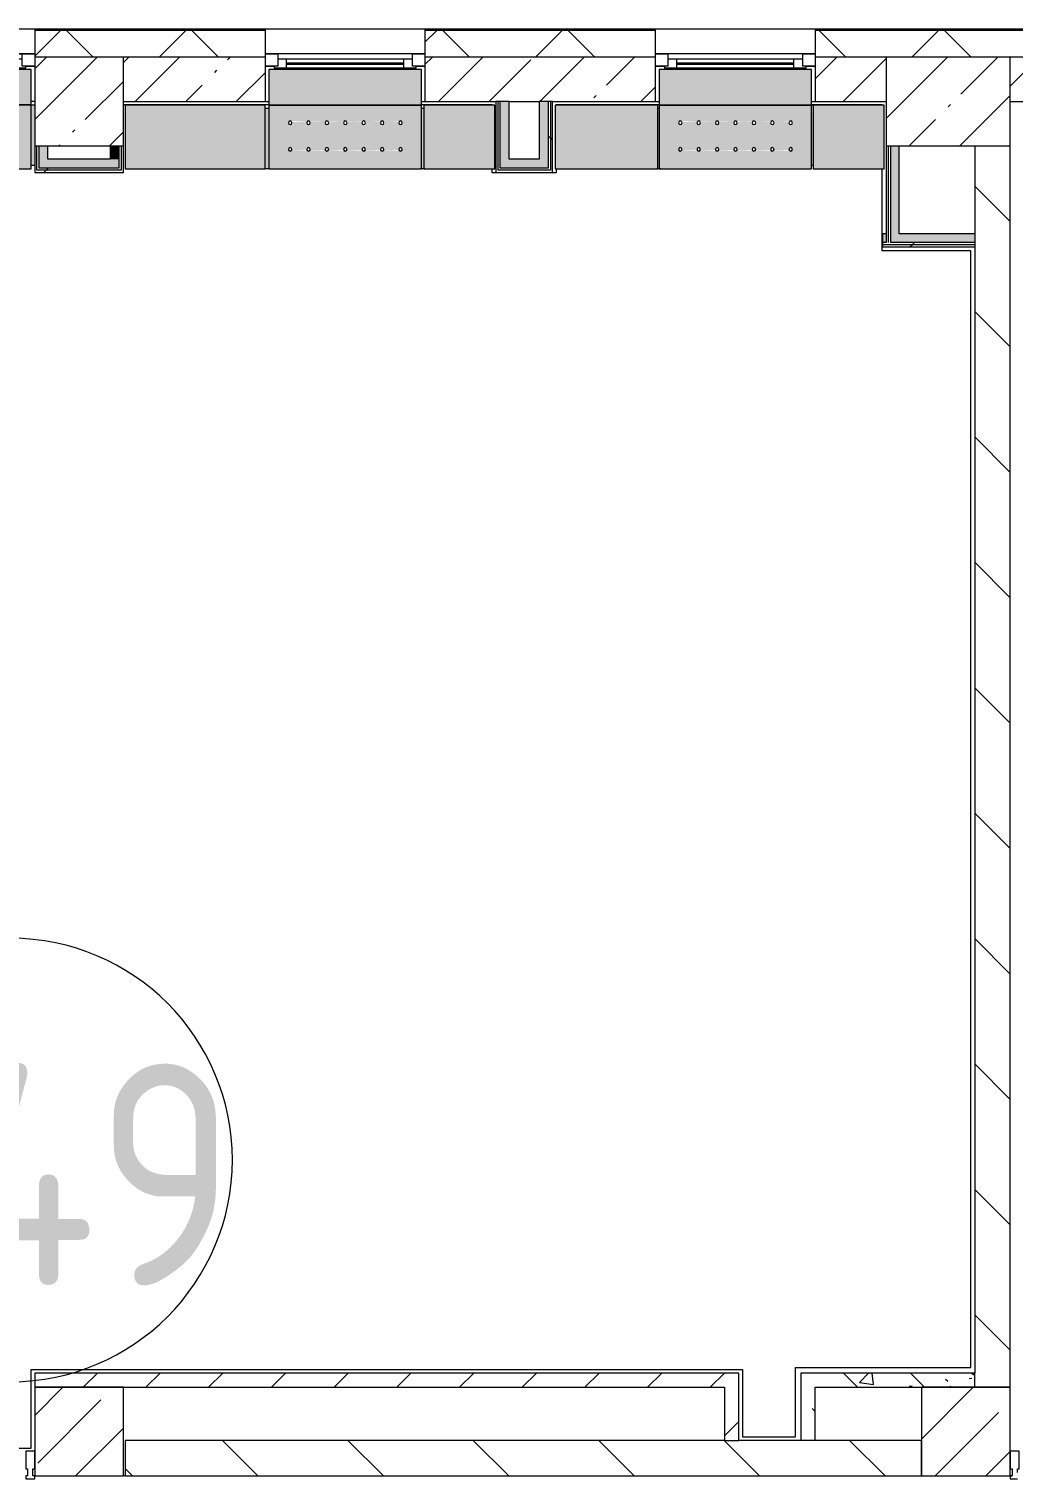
# Model space of a CAD drawing. Header units: millimetres. Extents: x 11693 to 241752, y -8553 to 29926.
# Drawn here: x 195258 to 200806, y 13383 to 21558 of the extents above; entities that cross this region are included whole.
import ezdxf

# ---------------------------------------------------------------- set-up
doc = ezdxf.new("R2010")
doc.units = ezdxf.units.MM
for name, color, linetype, lineweight in [('A-AREA-IDEN', 7, 'Continuous', 9), ('A-GLAZ-2', 7, 'Continuous', 5), ('A-GLAZ-CWMG-2', 7, 'Continuous', 5), ('A-WALL-2', 7, 'Continuous', 9), ('A-WALL-5', 7, 'Continuous', 5), ('I-WALL-3', 7, 'Continuous', 5), ('S-COLS', 7, 'Continuous', 5), ('Знаки', 7, 'Continuous', 5)]:
    doc.layers.add(name, color=color, linetype=linetype, lineweight=lineweight)
for name, color, linetype, lineweight, true_color in [('A-FLOR-1', 7, 'Continuous', 5, 0xaaaaaa), ('I-WALL-1', 7, 'Continuous', 5, 0xe7e7e7), ('I-WALL-2', 7, 'Continuous', 9, 0xe7e7e7), ('I-WALL-5', 7, 'Continuous', 5, 0x787878), ('Знаки-2', 7, 'Continuous', 5, 0xd7cfbf)]:
    doc.layers.add(name, color=color, linetype=linetype, lineweight=lineweight, true_color=true_color)
doc.styles.add('GOST Common_3', font='GOST_Common.ttf', dxfattribs={"width": 0.9, "height": 1250})
pattern_1 = [(45, (89739.8, 0), (-285.1231, 285.1231), []), (45, (90024.94, 0), (-285.1231, 285.1231), [504.031, -100.806, 16.764, -84.042])]
pattern_2 = [(135, (89739.8, 0), (-353.5534, -353.5534), [])]
pattern_3 = [(135, (89739.8, 0), (-377.1708, -377.1708), [533.4, -88.9, 17.78, -88.9]), (135, (89739.8, 376.94), (-377.1708, -377.1708), []), (50, (89739.8, 0), (637.6445, -55.7866), [66.675, -733.425]), (355, (89739.8, 0), (-123.3494, 668.6992), [53.34, -586.74]), (100.451, (89792.95, -4.65), (514.299, 612.908), [56.665, -623.315]), (46.184, (89739.8, 177.8), (948.7764, -147.1497), [100.012, -1100.137]), (96.636, (89818.9, 165.5), (830.909, 865.997), [84.998, -934.973]), (351.184, (89739.8, 177.8), (830.918, 865.988), [80.01, -880.11]), (21, (89828.7, 133.35), (530.6506, -357.9283), [66.675, -733.425]), (326, (89828.7, 133.35), (216.308, 644.6585), [53.34, -586.74]), (71.451, (89872.94, 103.5), (746.9596, 286.7243), [56.665, -623.315]), (37.5, (89739.81, 0), (10.81053, 295.9426), [16.764, -562.864, 16.764, -578.866, -588.962]), (37.5, (89739.81, 0), (10.81053, 295.9426), [-1175.258, 16.764, -572.198]), (7.5, (89739.8, 0), (233.8692, 350.63175), [16.764, -322.834, 16.764, -549.529, -224.472]), (7.5, (89739.8, 0), (233.8692, 350.63175), [-905.891, 16.764, -207.708]), (327.5, (89541.57, 0), (474.5678, -20.0513), [16.764, -205.486, 16.764, -676.656, -920.115]), (327.5, (89541.57, 0), (474.5678, -20.0513), [-915.67, 16.764, -903.351]), (317.5, (89452.67, 0), (518.4522, 88.9934), [16.764, -272.161, 16.764, -443.738, -653.415]), (317.5, (89452.67, 0), (518.4522, 88.9934), [-749.427, 16.764, -636.651])]
pattern_4 = [(45, (89739.8, 0), (-530.33, 530.33), []), (135, (89739.8, 0), (-530.33, -530.33), [])]
pattern_5 = [(45, (89739.81, 0), (-176.7767, 176.7767), [])]

# ---------------------------------------------------------------- blocks, each defined once
blk = doc.blocks.new('120_Окно_СКБ_2Ст_Фрамуга сверху - 120_Окно_СКБ_2Ст_2300х2500_h_ ДОО-23103760-Общий план 2 этажа с размещением фрагментов 2_1-2_7')
at = {"layer": 'A-GLAZ-2'}
for p, q in [((-1150, -127), (-1150, -57)), ((-1150, -57), (-1080, -57)), ((1150, -57), (-1150, -57)), ((-1080, -57), (-1080, -127)), ((-1080, -57), (1080, -57)), ((520, -127), (520, -57)), ((520, -57), (590, -57)), ((590, -57), (590, -127)), ((1080, -127), (1080, -57)), ((1080, -57), (1150, -57)), ((1150, -57), (1150, -127)), ((-1080, -127), (-1150, -127)), ((-1150, -127), (-1100, -127)), ((-1080, -127), (-1100, -127)), ((-1100, -127), (-1100, -137)), ((-1100, -137), (540, -137)), ((540, -137), (-1100, -137)), ((520, -87), (-1080, -87)), ((-1080, -87), (-1080, -127)), ((-1030, -137), (-1030, -87)), ((-1030, -107), (470, -107)), ((470, -117), (-1030, -117)), ((470, -137), (470, -87)), ((520, -127), (520, -87)), ((590, -127), (520, -127)), ((540, -127), (520, -127)), ((540, -127), (570, -127)), ((540, -127), (570, -127)), ((540, -137), (540, -127)), ((590, -127), (570, -127)), ((570, -127), (570, -137)), ((570, -137), (1100, -137)), ((1100, -137), (570, -137)), ((1080, -87), (590, -87)), ((590, -87), (590, -127)), ((640, -137), (640, -87)), ((640, -107), (1030, -107)), ((1030, -117), (640, -117)), ((1030, -137), (1030, -87)), ((1080, -127), (1080, -87)), ((1150, -127), (1080, -127)), ((1100, -127), (1080, -127)), ((1100, -127), (1149.8, -127)), ((1100, -137), (1100, -127))]:
    blk.add_line(p, q, dxfattribs=at)
blk = doc.blocks.new('120_Окно_СКБ_1Ст - 120_Окно_СКБ_1Ст 900х2500_h_ с форточкой-22877787-Общий план 2 этажа с размещением фрагментов 2_1-2_7')
at = {"layer": 'A-GLAZ-2'}
for p, q in [((-450, -127), (-450, -57)), ((-450, -57), (-380, -57)), ((450, -57), (-450, -57)), ((-380, -57), (-380, -127)), ((380, -127), (380, -57)), ((380, -57), (450, -57)), ((450, -57), (450, -127)), ((-380, -127), (-450, -127)), ((-450, -127), (-400, -127)), ((-380, -127), (-400, -127)), ((-400, -127), (-400, -137)), ((-400, -137), (400, -137)), ((400, -137), (-400, -137)), ((380, -87), (-380, -87)), ((-380, -87), (-380, -127)), ((-330, -137), (-330, -87)), ((-330, -107), (330, -107)), ((330, -117), (-330, -117)), ((330, -137), (330, -87)), ((380, -127), (380, -87)), ((450, -127), (380, -127)), ((400, -127), (380, -127)), ((400, -127), (450, -127)), ((400, -137), (400, -127))]:
    blk.add_line(p, q, dxfattribs=at)
blk = doc.blocks.new('BSC_Колонна _Прямоугольная - 500х500-23282986-Общий план 2 этажа с размещением фрагментов 2_1-2_7')
at = {"layer": 'S-COLS'}
h = blk.add_hatch(dxfattribs=at)
h.set_pattern_fill('FP_144', color=256, style=0, pattern_type=2)
h.set_pattern_definition([(45, (-105800, -21150), (-285.1231, 285.1231), []), (45, (-105514.88, -21150), (-285.1231, 285.1231), [504.031, -100.806, 16.764, -84.042])])
h.paths.add_polyline_path([(-250, -250), (250, -250), (250, 250), (-250, 250), (-250, 78.5)])
for p, q in [((250, 250), (-250, 250)), ((-250, 250), (-250, -250)), ((250, -250), (250, 250)), ((-250, -250), (250, -250))]:
    blk.add_line(p, q, dxfattribs=at)
blk = doc.blocks.new('BSC_Колонна _Прямоугольная - 700х500-V164-Общий план 2 этажа с размещением фрагментов 2_1-2_7')
at = {"layer": 'S-COLS'}
h = blk.add_hatch(dxfattribs=at)
h.set_pattern_fill('FP_156', color=256, style=0, pattern_type=2)
h.set_pattern_definition([(45, (-110700, -21150), (-285.1231, 285.1231), []), (45, (-110414.88, -21150), (-285.1231, 285.1231), [504.031, -100.806, 16.764, -84.042])])
h.paths.add_polyline_path([(-350, -250), (350, -250), (350, 250), (-350, 250), (-350, 78.5)])
for p, q in [((350, 250), (-350, 250)), ((-350, 250), (-350, -250)), ((350, -250), (350, 250)), ((-350, -250), (350, -250))]:
    blk.add_line(p, q, dxfattribs=at)
blk = doc.blocks.new('Зашивка радиатора_ с перфорацией М7_1 - Зашивка радиатора_ с перфорацией М7_1-V266-Общий план 2 этажа с размещением фрагментов 2_1-2_7')
at = {"layer": 'Знаки-2'}
blk.add_hatch(color=256, dxfattribs=at).paths.add_polyline_path([(809.5, 180), (1890, 180), (1890, 380), (-370, 380), (-370, 180), (297.5, 180)])
h = blk.add_hatch(color=256, dxfattribs=at)
h.paths.add_polyline_path([(-359.5, -179.9), (1890, -179.9), (1890, 180), (-359.5, 175.1), (-359.5, -179)])
h.paths.add_polyline_path([(656.2, -79.6), (-286.2, -74.6), (-286.2, -64.6), (-277.5, -59.6), (-268.8, -64.6), (-268.8, -74.6), (-272.5, -78.3), (-182.4, -74.6), (-182.4, -64.6), (-173.7, -59.6), (-165.1, -64.6), (-165.1, -74.6), (-168.7, -78.3), (-78.7, -74.6), (-78.7, -64.6), (-70, -59.6), (-61.3, -64.6), (-61.3, -74.6), (-65, -78.3), (25.1, -74.6), (25.1, -64.6), (33.8, -59.6), (42.4, -64.6), (42.4, -74.6), (38.8, -78.3), (128.8, -74.6), (128.8, -64.6), (137.5, -59.6), (146.2, -64.6), (146.2, -74.6), (142.5, -78.3), (232.6, -74.6), (232.6, -64.6), (241.3, -59.6), (249.9, -64.6), (249.9, -74.6), (246.3, -78.3), (336.3, -74.6), (336.3, -64.6), (345, -59.6), (353.7, -64.6), (353.7, -74.6), (350, -78.3), (440.1, -74.6), (440.1, -64.6), (448.8, -59.6), (457.4, -64.6), (457.4, -74.6), (453.8, -78.3), (543.8, -74.6), (543.8, -64.6), (552.5, -59.6), (561.2, -64.6), (561.2, -74.6), (557.5, -78.3), (647.6, -74.6), (647.6, -64.6), (656.2, -59.6), (664.9, -64.6), (664.9, -74.6), (661.3, -78.3), (751.3, -74.6), (751.3, -64.6), (760, -59.6), (768.7, -64.6), (768.7, -74.6), (765, -78.3), (855.1, -74.6), (855.1, -64.6), (863.7, -59.6), (872.4, -64.6), (872.4, -74.6), (868.8, -78.3), (958.8, -74.6), (958.8, -64.6), (967.5, -59.6), (976.2, -64.6), (976.2, -74.6), (972.5, -78.3), (1062.6, -74.6), (1062.6, -64.6), (1071.2, -59.6), (1079.9, -64.6), (1079.9, -74.6), (1076.3, -78.3), (1166.3, -74.6), (1166.3, -64.6), (1175, -59.6), (1183.7, -64.6), (1183.7, -74.6), (1180, -78.3), (1270.1, -74.6), (1270.1, -64.6), (1278.8, -59.6), (1287.4, -64.6), (1287.4, -74.6), (1283.8, -78.3), (1373.8, -74.6), (1373.8, -64.6), (1382.5, -59.6), (1391.2, -64.6), (1391.2, -74.6), (1387.5, -78.3), (1477.6, -74.6), (1477.6, -64.6), (1486.2, -59.6), (1494.9, -64.6), (1494.9, -74.6), (1491.3, -78.3), (1581.3, -74.6), (1581.3, -64.6), (1590, -59.6), (1598.7, -64.6), (1598.7, -74.6), (1595, -78.3), (1685.1, -74.6), (1685.1, -64.6), (1693.8, -59.6), (1702.4, -64.6), (1702.4, -74.6), (1698.8, -78.3), (1788.8, -74.6), (1788.8, -64.6), (1797.5, -59.6), (1806.2, -64.6), (1806.2, -74.6), (1797.5, -79.6), (1794.9, -79.3), (760, -79.6)])
h.paths.add_polyline_path([(1382.5, 70.4), (1373.8, 75.4), (1373.8, 85.4), (1377.5, 89), (1287.4, 85.4), (1287.4, 75.4), (1278.8, 70.4), (1270.1, 75.4), (1270.1, 85.4), (1273.8, 89), (1183.7, 85.4), (1183.7, 75.4), (1175, 70.4), (1166.3, 75.4), (1166.3, 85.4), (1170, 89), (1079.9, 85.4), (1079.9, 75.4), (1071.2, 70.4), (1062.6, 75.4), (1062.6, 85.4), (1066.3, 89), (976.2, 85.4), (976.2, 75.4), (967.5, 70.4), (958.8, 75.4), (958.8, 85.4), (962.5, 89), (872.4, 85.4), (872.4, 75.4), (863.7, 70.4), (855.1, 75.4), (855.1, 85.4), (858.8, 89), (768.7, 85.4), (768.7, 75.4), (760, 70.4), (751.3, 75.4), (751.3, 85.4), (755, 89), (664.9, 85.4), (664.9, 75.4), (656.2, 70.4), (647.6, 75.4), (647.6, 85.4), (651.3, 89), (561.2, 85.4), (561.2, 75.4), (552.5, 70.4), (543.8, 75.4), (543.8, 85.4), (547.5, 89), (457.4, 85.4), (457.4, 75.4), (448.8, 70.4), (440.1, 75.4), (440.1, 85.4), (443.8, 89), (353.7, 85.4), (353.7, 75.4), (345, 70.4), (336.3, 75.4), (336.3, 85.4), (340, 89), (249.9, 85.4), (249.9, 75.4), (241.3, 70.4), (232.6, 75.4), (232.6, 85.4), (236.3, 89), (146.2, 85.4), (146.2, 75.4), (137.5, 70.4), (128.8, 75.4), (128.8, 85.4), (132.5, 89), (42.4, 85.4), (42.4, 75.4), (33.8, 70.4), (25.1, 75.4), (25.1, 85.4), (28.8, 89), (-61.3, 85.4), (-61.3, 75.4), (-70, 70.4), (-78.7, 75.4), (-78.7, 85.4), (-75, 89), (-165.1, 85.4), (-165.1, 75.4), (-173.7, 70.4), (-182.4, 75.4), (-182.4, 85.4), (-178.7, 89), (-268.8, 85.4), (-268.8, 75.4), (-277.5, 70.4), (-286.2, 75.4), (-286.2, 85.4), (-277.5, 90.4), (-274.9, 90), (1806.2, 85.4), (1806.2, 75.4), (1797.5, 70.4), (1788.8, 75.4), (1788.8, 85.4), (1792.5, 89), (1702.4, 85.4), (1702.4, 75.4), (1693.8, 70.4), (1685.1, 75.4), (1685.1, 85.4), (1688.8, 89), (1598.7, 85.4), (1598.7, 75.4), (1590, 70.4), (1581.3, 75.4), (1581.3, 85.4), (1585, 89), (1494.9, 85.4), (1494.9, 75.4), (1486.2, 70.4), (1477.6, 75.4), (1477.6, 85.4), (1481.3, 89), (1391.2, 85.4), (1391.2, 75.4), (1385.1, 70.7)])
at = {"layer": 'Знаки'}
for p, q in [((1890, 380), (-370, 380)), ((-370, 380), (-370, 180)), ((1890, 180), (1890, 380)), ((-370, 180), (1890, 180)), ((1890, 180), (-370, 180)), ((1890, -179.9), (1890, 180)), ((-359.5, -179.9), (1890, -179.9))]:
    blk.add_line(p, q, dxfattribs=at)
for centre, start, end in [((-277.5, 80.4), 0, 180), ((-173.7, 80.4), 0, 180), ((-70, 80.4), 0, 180), ((33.8, 80.4), 0, 180), ((137.5, 80.4), 0, 180), ((241.3, 80.4), 0, 180), ((345, 80.4), 0, 180), ((448.8, 80.4), 0, 180), ((552.5, 80.4), 0, 180), ((656.2, 80.4), 0, 180), ((760, 80.4), 0, 180), ((863.7, 80.4), 0, 180), ((967.5, 80.4), 0, 180), ((1071.2, 80.4), 0, 180), ((1175, 80.4), 0, 180), ((1278.8, 80.4), 0, 180), ((1382.5, 80.4), 0, 180), ((1486.2, 80.4), 0, 180), ((1590, 80.4), 0, 180), ((1693.8, 80.4), 0, 180), ((1797.5, 80.4), 0, 180), ((-277.5, 80.4), 180, 360), ((-173.7, 80.4), 180, 0), ((-70, 80.4), 180, 0), ((33.8, 80.4), 180, 360), ((137.5, 80.4), 180, 0), ((241.3, 80.4), 180, 0), ((345, 80.4), 180, 0), ((448.8, 80.4), 180, 0), ((552.5, 80.4), 180, 360), ((656.2, 80.4), 180, 0), ((760, 80.4), 180, 0), ((863.7, 80.4), 180, 0), ((967.5, 80.4), 180, 0), ((1071.2, 80.4), 180, 0), ((1175, 80.4), 180, 0), ((1278.8, 80.4), 180, 0), ((1382.5, 80.4), 180, 0), ((1486.2, 80.4), 180, 360), ((1590, 80.4), 180, 0), ((1693.8, 80.4), 180, 360), ((1797.5, 80.4), 180, 0), ((-277.5, -69.6), 0, 180), ((-277.5, -69.6), 180, 0), ((-173.7, -69.6), 0, 180), ((-173.7, -69.6), 180, 0), ((-70, -69.6), 0, 180), ((-70, -69.6), 180, 0), ((33.8, -69.6), 0, 180), ((33.8, -69.6), 180, 0), ((137.5, -69.6), 0, 180), ((137.5, -69.6), 180, 0), ((241.3, -69.6), 0, 180), ((241.3, -69.6), 180, 0), ((345, -69.6), 0, 180), ((345, -69.6), 180, 0), ((448.8, -69.6), 0, 180), ((448.8, -69.6), 180, 0), ((552.5, -69.6), 0, 180), ((552.5, -69.6), 180, 0), ((656.2, -69.6), 0, 180), ((656.2, -69.6), 180, 0), ((760, -69.6), 0, 180), ((760, -69.6), 180, 0), ((863.7, -69.6), 0, 180), ((863.7, -69.6), 180, 0), ((967.5, -69.6), 0, 180), ((967.5, -69.6), 180, 0), ((1071.2, -69.6), 0, 180), ((1071.2, -69.6), 180, 0), ((1175, -69.6), 0, 180), ((1175, -69.6), 180, 0), ((1278.8, -69.6), 0, 180), ((1278.8, -69.6), 180, 0), ((1382.5, -69.6), 0, 180), ((1382.5, -69.6), 180, 0), ((1486.2, -69.6), 0, 180), ((1486.2, -69.6), 180, 0), ((1590, -69.6), 0, 180), ((1590, -69.6), 180, 0), ((1693.8, -69.6), 0, 180), ((1693.8, -69.6), 180, 0), ((1797.5, -69.6), 0, 180), ((1797.5, -69.6), 180, 0)]:
    blk.add_arc(centre, 10, start, end, dxfattribs=at)
blk = doc.blocks.new('Зашивка радиатора_ с перфорацией М1_1 - Зашивка радиатора_ с перфорацией М1_1-V265-Общий план 2 этажа с размещением фрагментов 2_1-2_7')
at = {"layer": 'Знаки-2'}
blk.add_hatch(color=256, dxfattribs=at).paths.add_polyline_path([(430, 180), (430, 380), (-430, 380), (-430, 180), (289.5, 180)])
h = blk.add_hatch(color=256, dxfattribs=at)
h.paths.add_polyline_path([(-222.5, -179.9), (430.2, -179.9), (430.2, 180), (-430, 180), (-430, -179.9)])
h.paths.add_polyline_path([(-310.3, -79.6), (-318.9, -74.6), (-318.9, -64.6), (-310.3, -59.6), (-301.6, -64.6), (-301.6, -74.6), (-305.2, -78.3), (-215.2, -74.6), (-215.2, -64.6), (-206.5, -59.6), (-197.8, -64.6), (-197.8, -74.6), (-201.5, -78.3), (-111.4, -74.6), (-111.4, -64.6), (-102.8, -59.6), (-94.1, -64.6), (-94.1, -74.6), (-97.7, -78.3), (-7.7, -74.6), (-7.7, -64.6), (1, -59.6), (9.7, -64.6), (9.7, -74.6), (6, -78.3), (96.1, -74.6), (96.1, -64.6), (104.7, -59.6), (113.4, -64.6), (113.4, -74.6), (109.8, -78.3), (199.8, -74.6), (199.8, -64.6), (208.5, -59.6), (217.2, -64.6), (217.2, -74.6), (213.5, -78.3), (303.6, -74.6), (303.6, -64.6), (312.2, -59.6), (320.9, -64.6), (320.9, -74.6), (312.2, -79.6), (289.5, -79.3), (-307.7, -79.3)])
h.paths.add_polyline_path([(-206.5, 70.4), (-215.2, 75.4), (-215.2, 85.4), (-211.5, 89), (-301.6, 85.4), (-301.6, 75.4), (-310.3, 70.4), (-318.9, 75.4), (-318.9, 85.4), (-310.3, 90.4), (-307.7, 90), (320.9, 85.4), (320.9, 75.4), (312.2, 70.4), (303.6, 75.4), (303.6, 85.4), (307.3, 89), (217.2, 85.4), (217.2, 75.4), (208.5, 70.4), (199.8, 75.4), (199.8, 85.4), (203.5, 89), (113.4, 85.4), (113.4, 75.4), (104.7, 70.4), (96.1, 75.4), (96.1, 85.4), (99.8, 89), (9.7, 85.4), (9.7, 75.4), (1, 70.4), (-7.7, 75.4), (-7.7, 85.4), (-4, 89), (-94.1, 85.4), (-94.1, 75.4), (-102.8, 70.4), (-111.4, 75.4), (-111.4, 85.4), (-107.7, 89), (-197.8, 85.4), (-197.8, 75.4), (-203.9, 70.7)])
at = {"layer": 'Знаки'}
for p, q in [((430, 380), (-430, 380)), ((-430, 380), (-430, 180)), ((430, 180), (430, 380)), ((-430, 180), (430, 180)), ((430.2, 180), (-430, 180)), ((-430, 180), (-430, -179.9)), ((430.2, -179.9), (430.2, 180)), ((-430, -179.9), (430.2, -179.9))]:
    blk.add_line(p, q, dxfattribs=at)
for centre, start, end in [((-310.3, 80.4), 0, 180), ((-206.5, 80.4), 0, 180), ((-102.8, 80.4), 0, 180), ((1, 80.4), 0, 180), ((104.7, 80.4), 0, 180), ((208.5, 80.4), 0, 180), ((312.2, 80.4), 0, 180), ((-310.3, 80.4), 180, 0), ((-206.5, 80.4), 180, 360), ((-102.8, 80.4), 180, 0), ((1, 80.4), 180, 0), ((104.7, 80.4), 180, 360), ((208.5, 80.4), 180, 0), ((312.2, 80.4), 180, 0), ((-310.3, -69.6), 0, 180), ((-310.3, -69.6), 180, 0), ((-206.5, -69.6), 0, 180), ((-206.5, -69.6), 180, 0), ((-102.8, -69.6), 0, 180), ((-102.8, -69.6), 180, 0), ((1, -69.6), 0, 180), ((1, -69.6), 180, 0), ((104.7, -69.6), 0, 180), ((104.7, -69.6), 180, 0), ((208.5, -69.6), 0, 180), ((208.5, -69.6), 180, 0), ((312.2, -69.6), 0, 180), ((312.2, -69.6), 180, 0)]:
    blk.add_arc(centre, 10, start, end, dxfattribs=at)
blk = doc.blocks.new('Зашивка без перфорации М3_2_1 - М3_2_9-V267-Общий план 2 этажа с размещением фрагментов 2_1-2_7')
at = {"layer": 'Знаки-2'}
blk.add_hatch(color=256, dxfattribs=at).paths.add_polyline_path([(-430, -179.9), (360.2, -179.9), (360.2, 180), (-430, 180)])
at = {"layer": 'Знаки'}
for p, q in [((360.2, 180), (-430, 180)), ((-430, 180), (-430, -179.9)), ((360.2, -179.9), (360.2, 180)), ((-430, -179.9), (360.2, -179.9))]:
    blk.add_line(p, q, dxfattribs=at)
blk = doc.blocks.new('Зашивка без перфорации М3_2_1 - М3_2_15-31189115-Общий план 2 этажа с размещением фрагментов 2_1-2_7')
at = {"layer": 'Знаки-2'}
blk.add_hatch(color=256, dxfattribs=at).paths.add_polyline_path([(-430, -179.9), (150.2, -179.9), (150.2, 180), (-430, 180)])
at = {"layer": 'Знаки'}
for p, q in [((150.2, 180), (-430, 180)), ((-430, 180), (-430, -179.9)), ((150.2, -179.9), (150.2, 180)), ((-430, -179.9), (150.2, -179.9))]:
    blk.add_line(p, q, dxfattribs=at)
blk = doc.blocks.new('Зашивка без перфорации М3_2_1 - М3_2_13-31189094-Общий план 2 этажа с размещением фрагментов 2_1-2_7')
at = {"layer": 'Знаки-2'}
blk.add_hatch(color=256, dxfattribs=at).paths.add_polyline_path([(-430, -179.9), (-29.8, -179.9), (-29.8, 180), (-430, 180)])
at = {"layer": 'Знаки'}
for p, q in [((-29.8, 180), (-430, 180)), ((-430, 180), (-430, -179.9)), ((-29.8, -179.9), (-29.8, 180)), ((-430, -179.9), (-29.8, -179.9))]:
    blk.add_line(p, q, dxfattribs=at)
blk = doc.blocks.new('Зашивка_ торцевая панель - Зашивка_ торцевая панель Т2-V269-Общий план 2 этажа с размещением фрагментов 2_1-2_7')
at = {"layer": 'Знаки-2'}
blk.add_hatch(color=256, dxfattribs=at).paths.add_polyline_path([(-430, 180), (-430, -160), (-410.5, -160), (-410.5, 180)])
at = {"layer": 'Знаки'}
for p, q in [((-430, 180), (-410.5, 180)), ((-430, -160), (-406, -160))]:
    blk.add_line(p, q, dxfattribs=at)
blk = doc.blocks.new('Зашивка_ опоясывающая панель - Зашивка_ опоясывающая панель Т2_1-V270-Общий план 2 этажа с размещением фрагментов 2_1-2_7')
at = {"layer": 'Знаки-2'}
blk.add_hatch(color=256, dxfattribs=at).paths.add_polyline_path([(-429, 180), (-429.2, 179.9), (-429.2, -160), (-408.4, -160), (-408.4, 180)])
at = {"layer": 'Знаки'}
for p, q in [((-430, 180), (-406, 180)), ((-429.2, -160), (-408.4, -160))]:
    blk.add_line(p, q, dxfattribs=at)
blk = doc.blocks.new('Зашивка_ опоясывающая панель - Зашивка_ опоясывающая панель Т2_1-V271-Общий план 2 этажа с размещением фрагментов 2_1-2_7')
at = {"layer": 'Знаки-2'}
blk.add_hatch(color=256, dxfattribs=at).paths.add_polyline_path([(-412, 180), (-426.2, 179.9), (-426.2, -160), (-411.9, -160), (-411.9, 179.9), (-412, 180)])
at = {"layer": 'Знаки'}
for p, q in [((-430, 180), (-406, 180)), ((-426.2, -160), (-411.9, -160))]:
    blk.add_line(p, q, dxfattribs=at)
blk = doc.blocks.new('Зашивка_ опоясывающая панель - Зашивка_ опоясывающая панель Т2_1-V272-Общий план 2 этажа с размещением фрагментов 2_1-2_7')
at = {"layer": 'Знаки-2'}
blk.add_hatch(color=256, dxfattribs=at).paths.add_polyline_path([(-406, 180), (-419.6, 179.9), (-419.6, -160), (-413.1, -160), (-413.1, 179.9), (-406, 179.9)])
at = {"layer": 'Знаки'}
for p, q in [((-430, 180), (-406, 180)), ((-419.6, -160), (-413.1, -160))]:
    blk.add_line(p, q, dxfattribs=at)
blk = doc.blocks.new('Зашивка_ опоясывающая панель - Зашивка_ опоясывающая панель Т2_1-V273-Общий план 2 этажа с размещением фрагментов 2_1-2_7')
at = {"layer": 'Знаки-2'}
blk.add_hatch(color=256, dxfattribs=at).paths.add_polyline_path([(-418, 180), (-426.1, 180), (-426.1, -160), (-418, -160), (-418, 99.6)])
at = {"layer": 'Знаки'}
for p, q in [((-426.1, 180), (-418, 180)), ((-426.1, -160), (-418, -160))]:
    blk.add_line(p, q, dxfattribs=at)
blk = doc.blocks.new('Прямоугольный импост - Импост структурный с накладкой - 160мм Темный-V288-Общий план 2 этажа с размещением фрагментов 2_1-2_7')
at = {"layer": 'A-GLAZ-CWMG-2'}
for p, q in [((-50, 0), (-50, 17)), ((-50, 17), (0, 17)), ((-40, 0), (-50, 0)), ((-40, -40), (-40, 0)), ((0, 0), (-10, 0)), ((-10, 0), (-10, -40)), ((0, 17), (0, 0)), ((-50, -140), (-50, -40)), ((-50, -40), (-40, -40)), ((-10, -40), (0, -40)), ((0, -40), (0, -140)), ((0, -140), (-50, -140))]:
    blk.add_line(p, q, dxfattribs=at)
blk = doc.blocks.new('Прямоугольный импост - Импост структурный с накладкой - 160мм Темный-32356295-Общий план 2 этажа с размещением фрагментов 2_1-2_7')
at = {"layer": 'A-GLAZ-CWMG-2'}
for p, q in [((-50, 40), (-50, 140)), ((-50, 140), (0, 140)), ((0, 140), (0, 40)), ((-40, 40), (-50, 40)), ((-40, 20), (-40, 40)), ((-10, 40), (-10, 0)), ((0, 40), (-10, 40)), ((-10, 0), (0, 0)), ((0, 0), (0, -17)), ((0, -17), (-40, -17))]:
    blk.add_line(p, q, dxfattribs=at)
blk = doc.blocks.new('Марка_Помещения - Номер-25198446-Общий план 2 этажа с размещением фрагментов 2_1-2_7')
at = {"layer": 'A-AREA-IDEN'}
for start, end in [(360, 180), (180, 360)]:
    blk.add_arc((0, 0), 2.5, start, end, dxfattribs=at)

msp = doc.modelspace()

# ---------------------------------------------------------------- hatches: boundary and pattern name
at = {"layer": 'A-WALL-5'}
h = msp.add_hatch(dxfattribs=at)
h.set_pattern_fill('FP_49', color=256, style=0, pattern_type=2)
h.set_pattern_definition([(45, (89739.8, 0), (-353.5534, 353.5534), []), (135, (89739.8, 0), (-353.5534, -353.5534), [])])
h.paths.add_polyline_path([(214819.8, 21400), (214969.8, 21400), (214969.8, 21550), (209890, 21550), (209890, 21400), (213646.2, 21400)])
h.paths.add_polyline_path([(208990, 21400), (208990, 21550), (207640.3, 21550), (207640.3, 21400), (208526.1, 21400)])
h.paths.add_polyline_path([(206740.3, 21400), (206740.3, 21550), (205340.3, 21550), (205340.3, 21400), (205840.3, 21400)])
h.paths.add_polyline_path([(203040.3, 21400), (203040.3, 21550), (201889.8, 21550), (201889.8, 21400)])
h.paths.add_polyline_path([(200789.8, 21400), (200989.8, 21400), (200989.8, 21550), (199690.3, 21550), (199690.3, 21400), (200334, 21400)])
h.paths.add_polyline_path([(198790.3, 21400), (198790.3, 21550), (197490.3, 21550), (197490.3, 21400), (198285.9, 21400)])
h.paths.add_polyline_path([(196590.3, 21400), (196590.3, 21550), (195290, 21550), (195290, 21400), (196237.9, 21400)])
h.paths.add_polyline_path([(192141.8, 21400), (192990, 21400), (192990, 21550), (191789.8, 21550), (191789.8, 21400)])
h.paths.add_polyline_path([(190539.8, 21400), (190889.8, 21400), (190889.8, 21550), (186349.8, 21550), (186349.8, 21400), (190319.8, 21400)])
h.paths.add_polyline_path([(183049.8, 21400), (183049.8, 21550), (182799.8, 21550), (182799.8, 21400), (182925.6, 21400)])
at = {"layer": 'I-WALL-1'}
msp.add_hatch(color=256, dxfattribs=at).paths.add_polyline_path([(200164.8, 20404), (200164.8, 20900), (200114.8, 20900), (200114.8, 20404)])
at = {"layer": 'I-WALL-2'}
for points in [[(197964.8, 20774), (197964.8, 21150), (197914.8, 21150), (197914.8, 20774)], [(198184.8, 20824), (198184.8, 21150), (198134.8, 21150), (198134.8, 20824)], [(195364.8, 20774), (195364.8, 20900), (195314.8, 20900), (195314.8, 20774)], [(195764.8, 20824), (195764.8, 20900), (195714.8, 20900), (195714.8, 20824), (195725.9, 20824)], [(195764.8, 20774), (195764.8, 20824), (195364.8, 20824), (195364.8, 20774), (195725.9, 20774)], [(197964.8, 20774), (198184.8, 20774), (198184.8, 20824), (197964.8, 20824)]]:
    msp.add_hatch(color=256, dxfattribs=at).paths.add_polyline_path(points)
h = msp.add_hatch(color=256, dxfattribs=at)
h.paths.add_polyline_path([(200069.8, 20354), (200089.8, 20354), (200089.8, 20404), (200069.8, 20404)])
h.paths.add_polyline_path([(200589.8, 20354), (200589.8, 20404), (200114.8, 20404), (200114.8, 20354)])
at = {"layer": 'I-WALL-3'}
h = msp.add_hatch(dxfattribs=at)
h.set_pattern_fill('FP_57', color=256, style=0, pattern_type=2)
h.set_pattern_definition(pattern_1)
h.paths.add_polyline_path([(210949.8, 21150), (210949.8, 21400), (210589.8, 21400), (210589.8, 21150)])
h.paths.add_polyline_path([(207640.3, 21150), (208990, 21150), (208990, 21400), (207640.3, 21400), (207640.3, 21228.5)])
h.paths.add_polyline_path([(205840.3, 21150), (206740.3, 21150), (206740.3, 21400), (205840.3, 21400), (205840.3, 21239.3)])
h.paths.add_polyline_path([(203040.3, 21150), (203040.3, 21400), (201889.8, 21400), (201889.8, 21150)])
h.paths.add_polyline_path([(200989.8, 21150), (200989.8, 21400), (200789.8, 21400), (200789.8, 21150)])
h.paths.add_polyline_path([(200089.8, 21150), (200089.8, 21400), (199690.3, 21400), (199690.3, 21150), (199822, 21150)])
h.paths.add_polyline_path([(198790.3, 21150), (198790.3, 21400), (197490.3, 21400), (197490.3, 21150), (198285.9, 21150)])
h.paths.add_polyline_path([(192653.8, 21150), (192990, 21150), (192990, 21400), (191789.8, 21400), (191789.8, 21150), (192141.8, 21150)])
h.paths.add_polyline_path([(196590.3, 21150), (196590.3, 21400), (195789.8, 21400), (195789.8, 21150), (196237.9, 21150)])
h.paths.add_polyline_path([(190605.8, 21150), (190889.8, 21150), (190889.8, 21400), (190539.8, 21400), (190539.8, 21150)])
h = msp.add_hatch(dxfattribs=at)
h.set_pattern_fill('FP_169', color=256, style=0, pattern_type=2)
h.set_pattern_definition(pattern_4)
h.paths.add_polyline_path([(198197.3, 20774), (198197.3, 21150), (198184.8, 21150), (198184.8, 20774)])
h = msp.add_hatch(dxfattribs=at)
h.set_pattern_fill('FP_169', color=256, style=0, pattern_type=2)
h.set_pattern_definition(pattern_4)
h.paths.add_polyline_path([(198209.8, 20761.5), (198209.8, 21150), (198197.3, 21150), (198197.3, 20761.5)])
h = msp.add_hatch(dxfattribs=at)
h.set_pattern_fill('FP_60', color=256, style=0, pattern_type=2)
h.set_pattern_definition(pattern_2)
h.paths.add_polyline_path([(200589.8, 13900), (200789.8, 13900), (200789.8, 20900), (200589.8, 20900), (200589.8, 13934.6)])
h = msp.add_hatch(dxfattribs=at)
h.set_pattern_fill('FP_169', color=256, style=0, pattern_type=2)
h.set_pattern_definition(pattern_4)
h.paths.add_polyline_path([(195725.9, 20761.5), (195777.3, 20761.5), (195777.3, 20774), (195314.8, 20774), (195314.8, 20761.5), (195364.8, 20761.5)])
h = msp.add_hatch(dxfattribs=at)
h.set_pattern_fill('FP_169', color=256, style=0, pattern_type=2)
h.set_pattern_definition(pattern_4)
h.paths.add_polyline_path([(195725.9, 20749), (195789.8, 20749), (195789.8, 20761.5), (195302.3, 20761.5), (195302.3, 20749), (195364.8, 20749)])
h = msp.add_hatch(dxfattribs=at)
h.set_pattern_fill('FP_169', color=256, style=0, pattern_type=2)
h.set_pattern_definition(pattern_4)
h.paths.add_polyline_path([(200589.8, 20341.5), (200589.8, 20354), (200069.8, 20354), (200069.8, 20341.5)])
h = msp.add_hatch(dxfattribs=at)
h.set_pattern_fill('FP_169', color=256, style=0, pattern_type=2)
h.set_pattern_definition(pattern_4)
h.paths.add_polyline_path([(200589.8, 20329), (200589.8, 20341.5), (200069.8, 20341.5), (200069.8, 20329)])
h = msp.add_hatch(dxfattribs=at)
h.set_pattern_fill('FP_61', color=256, style=0, pattern_type=2)
h.set_pattern_definition(pattern_5)
h.paths.add_polyline_path([(199259.8, 13900), (199259.8, 13980), (195289.8, 13980), (195289.8, 13900), (199179.8, 13900)])
h = msp.add_hatch(dxfattribs=at)
h.set_pattern_fill('FP_61', color=256, style=0, pattern_type=2)
h.set_pattern_definition(pattern_5)
h.paths.add_polyline_path([(199259.8, 13600), (199259.8, 13900), (199179.8, 13900), (199179.8, 13600)])
h = msp.add_hatch(dxfattribs=at)
h.set_pattern_fill('FP_60', color=256, style=0, pattern_type=2)
h.set_pattern_definition(pattern_2)
h.paths.add_polyline_path([(198285.9, 13400), (200289.8, 13400), (200289.8, 13600), (195799.8, 13600), (195799.8, 13400), (197261.9, 13400)])
at = {"layer": 'I-WALL-5'}
h = msp.add_hatch(dxfattribs=at)
h.set_pattern_fill('FP_68', color=256, style=0, pattern_type=2)
h.set_pattern_definition(pattern_3)
h.paths.add_polyline_path([(199689.8, 13600), (199689.8, 13980), (199609.8, 13980), (199609.8, 13600)])
h = msp.add_hatch(dxfattribs=at)
h.set_pattern_fill('FP_68', color=256, style=0, pattern_type=2)
h.set_pattern_definition(pattern_3)
h.paths.add_polyline_path([(200334, 13900), (200589.8, 13900), (200589.8, 13980), (199689.8, 13980), (199689.8, 13900)])
at = {"layer": 'S-COLS'}
h = msp.add_hatch(dxfattribs=at)
h.set_pattern_fill('FP_57', color=256, style=0, pattern_type=2)
h.set_pattern_definition(pattern_1)
h.paths.add_polyline_path([(195789.8, 13400), (195789.8, 13900), (195289.8, 13900), (195289.8, 13400)])
h = msp.add_hatch(dxfattribs=at)
h.set_pattern_fill('FP_57', color=256, style=0, pattern_type=2)
h.set_pattern_definition(pattern_1)
h.paths.add_polyline_path([(200789.8, 13400), (200789.8, 13900), (200289.8, 13900), (200289.8, 13400), (200334, 13400)])

# ---------------------------------------------------------------- linework, layer by layer
at = {"layer": 'A-FLOR-1'}
for p, q in [((196610.3, 21130), (195789.8, 21130)), ((197868.8, 21130), (197470.3, 21130)), ((198810.3, 21130), (198230.8, 21130)), ((200068.8, 21130), (199670.3, 21130)), ((197868.8, 20748), (197868.8, 20769.1)), ((198230.8, 20769.1), (198230.8, 20748)), ((200068.8, 20308), (200068.8, 20769.1)), ((198230.8, 20748), (197868.8, 20748)), ((200568.8, 20308), (200068.8, 20308)), ((200568.8, 14011), (200568.8, 20308)), ((195269.8, 13557), (195269.8, 14000)), ((195269.8, 14000), (199279.8, 14000)), ((199279.8, 14000), (199279.8, 13620)), ((199578.8, 13620), (199578.8, 14011)), ((199578.8, 14011), (200568.8, 14011)), ((199279.8, 13620), (199578.8, 13620)), ((192394.8, 13557), (195269.8, 13557)), ((195799.8, 13400), (195789.8, 13400)), ((200789.8, 13400.5), (200800.7, 13400.5))]:
    msp.add_line(p, q, dxfattribs=at)
at = {"layer": 'A-WALL-2'}
for p, q in [((196590.3, 21553), (195290, 21553)), ((196590.3, 21550), (195290, 21550)), ((198790.3, 21553), (197490.3, 21553)), ((198790.3, 21550), (197490.3, 21550)), ((200989.8, 21553), (199690.3, 21553)), ((200989.8, 21550), (199690.3, 21550)), ((196590.3, 21400), (195789.8, 21400)), ((198790.3, 21400), (197490.3, 21400)), ((200089.8, 21400), (199690.3, 21400)), ((200989.8, 21400), (200789.8, 21400)), ((197964.8, 21150), (197889.8, 21150)), ((197902.3, 20761.5), (197902.3, 21150)), ((197914.8, 20774), (197914.8, 21150)), ((198209.8, 21150), (198134.8, 21150)), ((198184.8, 21150), (198184.8, 20774)), ((198197.3, 21150), (198197.3, 20761.5)), ((195302.3, 20761.5), (195302.3, 20900)), ((195314.8, 20774), (195314.8, 20900)), ((195764.8, 20900), (195764.8, 20774)), ((195777.3, 20900), (195777.3, 20761.5)), ((200102.3, 20900), (200102.3, 20354)), ((200114.8, 20900), (200114.8, 20354)), ((195764.8, 20774), (195314.8, 20774)), ((198184.8, 20774), (197914.8, 20774)), ((195777.3, 20761.5), (195302.3, 20761.5)), ((198197.3, 20761.5), (197902.3, 20761.5)), ((200089.8, 20404), (200089.8, 20354)), ((200089.8, 20354), (200069.8, 20354)), ((200589.8, 20341.5), (200069.8, 20341.5)), ((200589.8, 20354), (200114.8, 20354)), ((200589.8, 13900), (200589.8, 13980)), ((199179.8, 13600), (199259.8, 13600))]:
    msp.add_line(p, q, dxfattribs=at)
at = {"layer": 'A-WALL-5'}
for p, q in [((196590.3, 21558), (186349.8, 21558)), ((195290, 21558), (195290, 21400)), ((196590.3, 21400), (196590.3, 21558)), ((209890, 21558), (196590.3, 21558)), ((197490.3, 21558), (197490.3, 21400)), ((198790.3, 21400), (198790.3, 21558)), ((199690.3, 21558), (199690.3, 21400))]:
    msp.add_line(p, q, dxfattribs=at)
at = {"layer": 'I-WALL-3'}
for p, q in [((196590.3, 21150), (196590.3, 21400)), ((197490.3, 21400), (197490.3, 21150)), ((198790.3, 21150), (198790.3, 21400)), ((199690.3, 21400), (199690.3, 21150)), ((195289.8, 21150), (195270.3, 21150)), ((195789.8, 21150), (196610.3, 21150)), ((197470.3, 21150), (197889.8, 21150)), ((197889.8, 21150), (197889.8, 20749)), ((197964.8, 21150), (198134.8, 21150)), ((197964.8, 20824), (197964.8, 21150)), ((198134.8, 21150), (198134.8, 20824)), ((198209.8, 21150), (198810.3, 21150)), ((198209.8, 20749), (198209.8, 21150)), ((199670.3, 21150), (200089.8, 21150)), ((200789.8, 21150), (205340.3, 21150)), ((195289.8, 20900), (195289.8, 20749)), ((195364.8, 20824), (195364.8, 20900)), ((195714.8, 20900), (195714.8, 20824)), ((195789.8, 20749), (195789.8, 20900)), ((200089.8, 20900), (200089.8, 20404)), ((200164.8, 20404), (200164.8, 20900)), ((200589.8, 20900), (200589.8, 13980)), ((200789.8, 13900), (200789.8, 20900)), ((195714.8, 20824), (195364.8, 20824)), ((198134.8, 20824), (197964.8, 20824)), ((195289.8, 20749), (195789.8, 20749)), ((197889.8, 20749), (198209.8, 20749)), ((200089.8, 20404), (200069.8, 20404)), ((200069.8, 20404), (200069.8, 20329)), ((200589.8, 20404), (200164.8, 20404)), ((200069.8, 20329), (200589.8, 20329)), ((199259.8, 13980), (195289.8, 13980)), ((195289.8, 13980), (195289.8, 13900)), ((199259.8, 13600), (199259.8, 13980)), ((199609.8, 13980), (199609.8, 13600)), ((200589.8, 13980), (199609.8, 13980)), ((195289.8, 13900), (199179.8, 13900)), ((199179.8, 13900), (199179.8, 13600)), ((199689.8, 13600), (199689.8, 13900)), ((199689.8, 13900), (200789.8, 13900)), ((199179.8, 13600), (195799.8, 13600)), ((195799.8, 13600), (195799.8, 13400)), ((200289.8, 13600), (199259.8, 13600)), ((200289.8, 13400), (200289.8, 13600)), ((195799.8, 13400), (200289.8, 13400))]:
    msp.add_line(p, q, dxfattribs=at)
at = {"layer": 'S-COLS'}
for p, q in [((195789.8, 13900), (195289.8, 13900)), ((195289.8, 13900), (195289.8, 13400)), ((195789.8, 13400), (195789.8, 13900)), ((200589.8, 13900), (200289.8, 13900)), ((200289.8, 13900), (200289.8, 13600)), ((200789.8, 13900), (200589.8, 13900)), ((200789.8, 13400), (200789.8, 13900)), ((200289.8, 13600), (200289.8, 13400)), ((195289.8, 13400), (195789.8, 13400)), ((200289.8, 13400), (200789.8, 13400))]:
    msp.add_line(p, q, dxfattribs=at)

# ---------------------------------------------------------------- block references
at = {"layer": 'A-AREA-IDEN', "xscale": 499.9999999999995, "yscale": 499.9999999999995, "zscale": 499.9999999999995}
msp.add_blockref('Марка_Помещения - Номер-25198446-Общий план 2 этажа с размещением фрагментов 2_1-2_7', (195154.4, 15181.6), dxfattribs=at)
at = {"layer": 'A-GLAZ-2'}
for name, p in [('120_Окно_СКБ_2Ст_Фрамуга сверху - 120_Окно_СКБ_2Ст_2300х2500_h_ ДОО-23103760-Общий план 2 этажа с размещением фрагментов 2_1-2_7', (194140, 21475)), ('120_Окно_СКБ_1Ст - 120_Окно_СКБ_1Ст 900х2500_h_ с форточкой-22877787-Общий план 2 этажа с размещением фрагментов 2_1-2_7', (197040.3, 21475)), ('120_Окно_СКБ_1Ст - 120_Окно_СКБ_1Ст 900х2500_h_ с форточкой-22877787-Общий план 2 этажа с размещением фрагментов 2_1-2_7', (199240.3, 21475))]:
    msp.add_blockref(name, p, dxfattribs=at)
at = {"layer": 'A-GLAZ-CWMG-2', "extrusion": (0, 0, -1), "rotation": 180}
msp.add_blockref('Прямоугольный импост - Импост структурный с накладкой - 160мм Темный-V288-Общий план 2 этажа с размещением фрагментов 2_1-2_7', (-195289.8, 13400), dxfattribs=at)
at = {"layer": 'A-GLAZ-CWMG-2', "extrusion": (0, 0, -1)}
msp.add_blockref('Прямоугольный импост - Импост структурный с накладкой - 160мм Темный-32356295-Общий план 2 этажа с размещением фрагментов 2_1-2_7', (-200790.3, 13400), dxfattribs=at)
at = {"layer": 'S-COLS'}
for name, p in [('BSC_Колонна _Прямоугольная - 500х500-23282986-Общий план 2 этажа с размещением фрагментов 2_1-2_7', (195539.8, 21150)), ('BSC_Колонна _Прямоугольная - 700х500-V164-Общий план 2 этажа с размещением фрагментов 2_1-2_7', (200439.8, 21150))]:
    msp.add_blockref(name, p, dxfattribs=at)
at = {"layer": 'Знаки'}
for name, p in [('Зашивка радиатора_ с перфорацией М7_1 - Зашивка радиатора_ с перфорацией М7_1-V266-Общий план 2 этажа с размещением фрагментов 2_1-2_7', (193380.3, 20950)), ('Зашивка радиатора_ с перфорацией М1_1 - Зашивка радиатора_ с перфорацией М1_1-V265-Общий план 2 этажа с размещением фрагментов 2_1-2_7', (197040.3, 20949)), ('Зашивка радиатора_ с перфорацией М1_1 - Зашивка радиатора_ с перфорацией М1_1-V265-Общий план 2 этажа с размещением фрагментов 2_1-2_7', (199240.3, 20949)), ('Зашивка без перфорации М3_2_1 - М3_2_9-V267-Общий план 2 этажа с размещением фрагментов 2_1-2_7', (196229.3, 20949)), ('Зашивка без перфорации М3_2_1 - М3_2_13-31189094-Общий план 2 этажа с размещением фрагментов 2_1-2_7', (197914.8, 20949)), ('Зашивка без перфорации М3_2_1 - М3_2_15-31189115-Общий план 2 этажа с размещением фрагментов 2_1-2_7', (198653.6, 20949)), ('Зашивка без перфорации М3_2_1 - М3_2_13-31189094-Общий план 2 этажа с размещением фрагментов 2_1-2_7', (200108.6, 20949))]:
    msp.add_blockref(name, p, dxfattribs=at)
at = {"layer": 'Знаки', "rotation": 180}
for name, p in [('Зашивка_ торцевая панель - Зашивка_ торцевая панель Т2-V269-Общий план 2 этажа с размещением фрагментов 2_1-2_7', (194859.8, 20969)), ('Зашивка_ опоясывающая панель - Зашивка_ опоясывающая панель Т2_1-V270-Общий план 2 этажа с размещением фрагментов 2_1-2_7', (196181.1, 20949)), ('Зашивка_ опоясывающая панель - Зашивка_ опоясывающая панель Т2_1-V271-Общий план 2 этажа с размещением фрагментов 2_1-2_7', (197058.7, 20949)), ('Зашивка_ опоясывающая панель - Зашивка_ опоясывающая панель Т2_1-V272-Общий план 2 этажа с размещением фрагментов 2_1-2_7', (198390.7, 20949)), ('Зашивка_ опоясывающая панель - Зашивка_ опоясывающая панель Т2_1-V273-Общий план 2 этажа с размещением фрагментов 2_1-2_7', (199252.6, 20969))]:
    msp.add_blockref(name, p, dxfattribs=at)

# ---------------------------------------------------------------- texts
at = {"layer": 'A-AREA-IDEN', "insert": (193780.8, 15724.4), "char_height": 1250, "width": 3427.214, "attachment_point": 1, "style": 'GOST Common_3'}
msp.add_mtext('2.49', dxfattribs=at)

doc.saveas('drawing.dxf')
